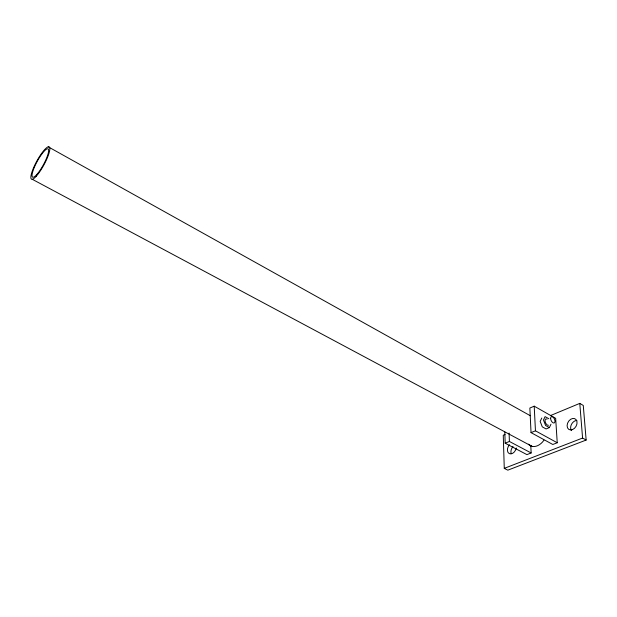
<?xml version="1.0" encoding="UTF-8"?>
<svg xmlns="http://www.w3.org/2000/svg" width="617" height="617" viewBox="0 0 617 617"><rect width="100%" height="100%" fill="white"/><g stroke="black" fill="none" stroke-linecap="round" stroke-linejoin="round"><path stroke-width="0.93" d="M541.795 418.01L540.16 421.372L542.289 426.856L546.053 428.946L549.377 427.596L550.981 424.203M534.206 406.171L529.856 408.038L531.036 432.625L552.809 444.487L557.236 442.759L555.662 418.341L534.206 406.171L535.456 430.82L557.236 442.759M505.045 434.476L503.264 435.216L504.266 468.365L507.822 470.162L586.15 440.052L583.273 405.454L579.779 403.387L550.418 415.596M504.814 432.008L505.169 443.191L509.395 441.463L531.144 452.963L530.782 445.266M531.036 432.625L535.456 430.82M531.144 452.963L526.91 454.621L505.169 443.191M504.266 468.365L582.579 438.047L586.15 440.052M32.277 179.292L531.923 446.322M48.257 146.838L530.312 415.727M549.377 427.596L545.613 425.499L543.469 420L545.096 416.637L548.845 418.742M579.779 403.387L582.579 438.047M509.11 433.057L509.395 441.463M543.963 440.168A13.227 9.378 -61.4 0 1 528.453 444.163M516.29 447.957A5.854 4.08 -63 0 1 509.31 453.618A5.854 4.08 -63 0 1 509.48 444.741M511.254 453.672A5.838 4.088 -63 0 1 512.997 446.592M571.504 430.604A6.139 4.512 -59.3 0 1 571.543 424.241A6.139 4.512 -59.3 0 1 576.91 420.439M548.467 425.275A3.409 1.812 65.5 0 1 545.181 421.704A3.409 1.812 65.5 0 1 547.063 419.159M36.125 176.377A18.41 4.026 -61.4 0 0 49.83 148.304A18.41 4.026 -61.4 0 0 35.084 164.454A18.41 4.026 -61.4 0 0 36.125 176.377M36.619 174.727A16.119 3.525 -61.4 0 0 48.643 150.139A16.119 3.525 -61.4 0 0 35.74 164.245A16.119 3.525 -61.4 0 0 36.619 174.727M572.514 429.594A6.162 4.504 -59.4 0 0 576.17 419.73A6.162 4.504 -59.4 0 0 567.563 423.239A6.162 4.504 -59.4 0 0 572.514 429.594M550.626 418.604A3.424 1.805 65.4 0 0 554.043 422.992A3.424 1.805 65.4 0 0 553.711 417.863A3.424 1.805 65.4 0 0 550.626 418.604"/></g></svg>
